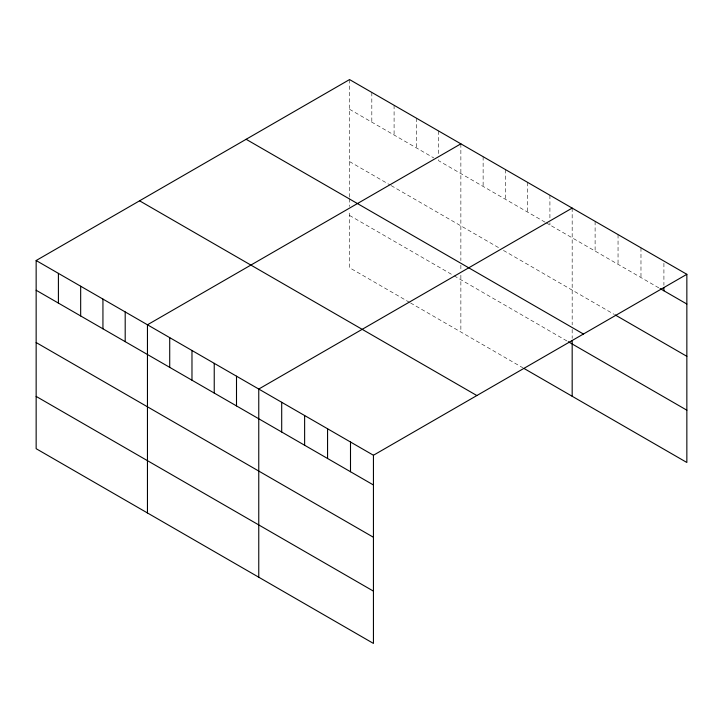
<?xml version="1.0" encoding="UTF-8"?>
<svg xmlns="http://www.w3.org/2000/svg" width="723" height="723" viewBox="0 0 723 723"><rect width="100%" height="100%" fill="white"/><g stroke="black" fill="none" stroke-linecap="round" stroke-linejoin="round"><path stroke-width="0.54" stroke-dasharray="3.62 2.71" d="M349.561 79.575L349.561 197.496M349.561 109.3L433.764 157.921M545.07 222.178L438.608 160.714L438.608 158.509M546.037 222.738L659.132 288.034M349.561 161.591L390.212 185.061M391.179 185.612L499.584 248.197M503.452 250.438L614.225 314.388M349.561 215.454L453.122 275.246M454.089 275.806L567.329 341.184M409.57 302.386L349.561 267.745L349.561 210.971M410.537 302.946L522.81 367.763M663.913 263.271L663.913 285.287M640.976 247.826L640.976 277.551M618.048 234.586L618.048 264.311M595.11 221.346L595.11 251.062M572.173 208.097L572.173 324.898M572.173 329.39L572.173 338.364M549.914 195.246L549.914 218.364M549.914 222.774L549.914 224.97M527.654 182.395L527.654 212.119M505.386 169.543L505.386 199.268M483.127 156.692L483.127 186.417M460.867 143.841L460.867 260.642M460.867 265.133L460.867 270.736M460.867 275.228L460.867 332.002M438.608 130.99L438.608 154.107M416.349 118.138L416.349 147.863M394.089 105.287L394.089 135.011M371.821 92.427L371.821 122.151M349.561 198.626L349.561 206.48"/><path stroke-width="1.08" d="M36.15 260.524L373.439 455.255L373.439 643.425L36.15 448.694L36.15 260.524L349.561 79.575L686.85 274.306L686.85 462.476L523.777 368.323M460.867 143.841L147.456 324.79L147.456 512.95M572.173 208.097L258.762 389.046L258.762 577.216M373.439 455.255L686.85 274.306M660.09 288.585L686.85 304.031M615.174 314.939L686.85 356.322M246.136 139.295L583.425 334.026M568.305 341.744L686.85 410.185M139.575 200.813L476.864 395.544M36.15 290.248L373.439 484.979M36.15 342.539L373.439 537.27M36.15 396.403L373.439 591.134M663.913 287.492L663.913 290.791M572.173 340.614L572.173 396.267M350.501 442.015L350.501 471.739M327.564 428.775L327.564 458.499M304.627 415.535L304.627 445.26M281.699 402.286L281.699 432.011M236.502 376.195L236.502 405.919M214.234 363.344L214.234 393.068M191.975 350.492L191.975 380.217M169.715 337.641L169.715 367.365M125.196 311.938L125.196 341.663M102.937 299.087L102.937 328.802M80.669 286.227L80.669 315.951M58.409 273.375L58.409 303.1"/></g></svg>
